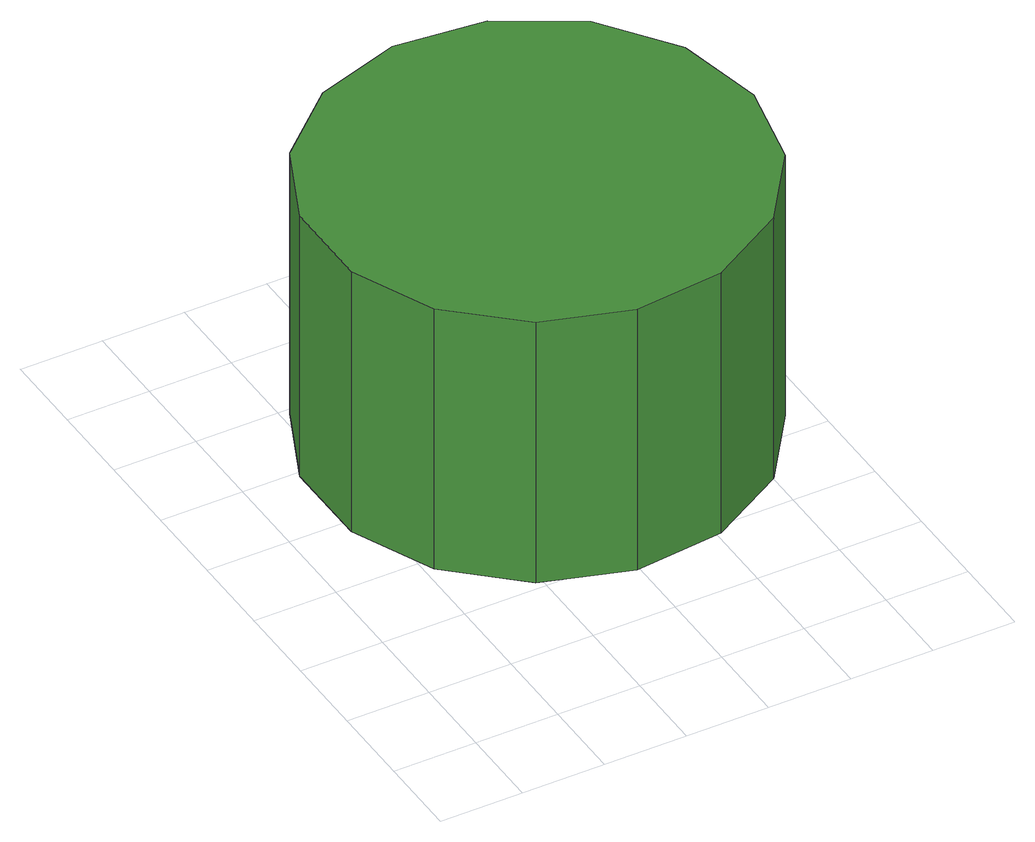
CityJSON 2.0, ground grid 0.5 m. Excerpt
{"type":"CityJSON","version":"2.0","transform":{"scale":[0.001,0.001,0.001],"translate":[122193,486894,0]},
"CityObjects":{
"tree1":{"type":"SolitaryVegetationObject","attributes":{"function":"something"},"geometry":[{"type":"MultiSurface","lod":"1","boundaries":[[[0,1,2,3,4,5,6,7,8,9,10,11,12,13,14]],[[15,16,17,18,19,20,21,22,23,24,25,26,27,28,29]],[[0,29,28,1]],[[1,28,27,2]],[[2,27,26,3]],[[3,26,25,4]],[[4,25,24,5]],[[5,24,23,6]],[[6,23,22,7]],[[7,22,21,8]],[[8,21,20,9]],[[9,20,19,10]],[[10,19,18,11]],[[11,18,17,12]],[[12,17,16,13]],[[13,16,15,14]],[[14,15,29,0]]]}]}
},
"vertices":[
[2940,2191,1957],[2826,2727,1957],[2504,3171,1957],[2029,3445,1957],[1483,3502,1957],[962,3333,1957],[554,2966,1957],[331,2465,1957],[331,1916,1957],[554,1415,1957],[962,1048,1957],[1483,879,1957],[2029,936,1957],[2504,1210,1957],[2826,1654,1957],[2826,1654,215],[2504,1210,215],[2029,936,215],[1483,879,215],[962,1048,215],[554,1415,215],[331,1916,215],[331,2465,215],[554,2966,215],[962,3333,215],[1483,3502,215],[2029,3445,215],[2504,3171,215],[2826,2727,215],[2940,2191,215]
]}
